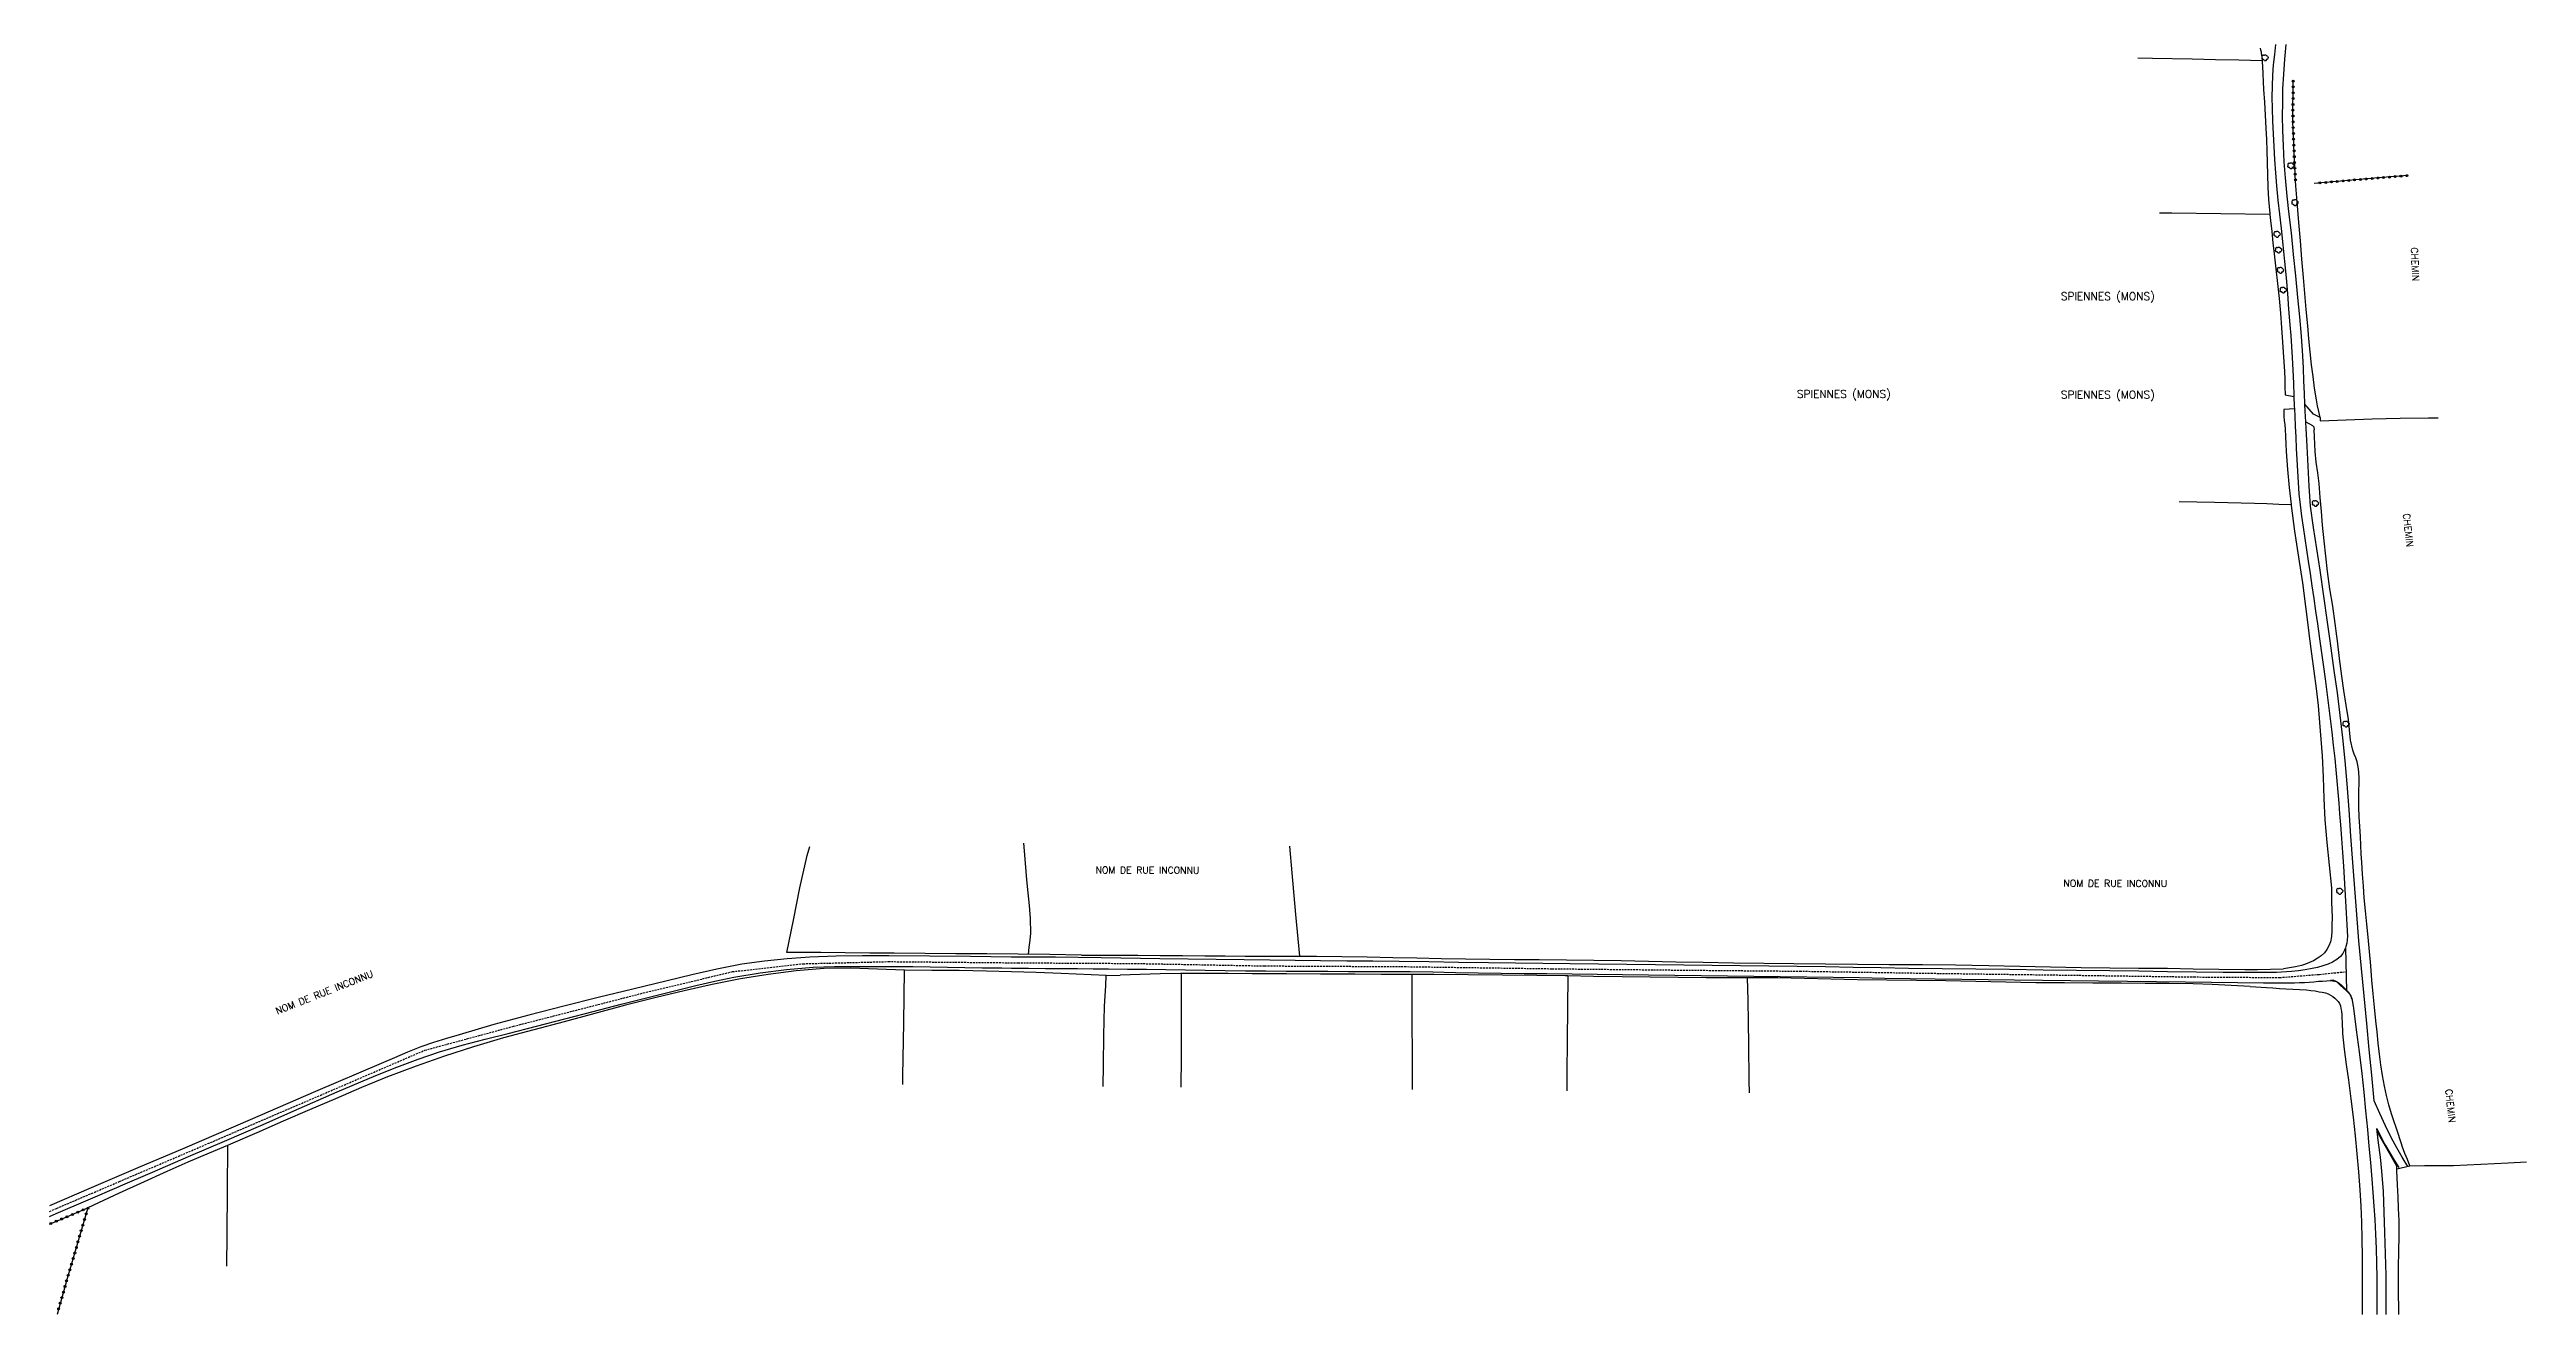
# Model space of a CAD drawing. Header units: millimetres. Extents: x 124000 to 124980, y 124000 to 125000.
# Drawn here: x 124000 to 124639, y 124000 to 124326 of the extents above; entities that cross this region are included whole.
import ezdxf
from ezdxf.enums import TextEntityAlignment as Align

# ---------------------------------------------------------------- set-up
doc = ezdxf.new("R2010")
doc.units = ezdxf.units.MM
doc.linetypes.add('DASHED', pattern=[0.75, 0.5, -0.25])
doc.layers.get('0').update_dxf_attribs({"linetype": 'CONTINUOUS'})
for name, color, linetype in [('W0001', 6, 'DASHED'), ('W0008', 7, 'CONTINUOUS'), ('W0071', 7, 'CONTINUOUS'), ('W0211', 2, 'CONTINUOUS'), ('W0300', 7, 'CONTINUOUS'), ('W0322', 7, 'CONTINUOUS'), ('W0323', 7, 'CONTINUOUS'), ('W0330', 7, 'CONTINUOUS'), ('W0980', 7, 'CONTINUOUS'), ('W0989', 7, 'CONTINUOUS')]:
    doc.layers.add(name, color=color, linetype=linetype)
doc.styles.get("Standard").update_dxf_attribs({"font": 'romans.shx', "width": 0.85})

# ---------------------------------------------------------------- blocks, each defined once
blk = doc.blocks.new('T300')
for p, q in [((-0.8, 0.51), (-0.86, 0.34)), ((-0.86, 0.34), (-0.86, 0.17)), ((-0.86, 0.17), (-0.74, 0.06)), ((-0.69, 0.63), (-0.8, 0.51)), ((-0.8, -0.06), (-0.74, 0.06)), ((-0.74, 0.06), (-0.69, 0.11)), ((-0.57, 0.69), (-0.69, 0.63)), ((-0.46, 0.69), (-0.57, 0.69)), ((-0.29, 0.63), (-0.46, 0.69)), ((-0.29, 0.63), (-0.17, 0.74)), ((-0.23, 0.57), (-0.29, 0.63)), ((-0.17, 0.74), (-0.06, 0.8)), ((-0.06, 0.8), (0.06, 0.8)), ((0.06, 0.8), (0.23, 0.74)), ((0.23, 0.74), (0.34, 0.63)), ((0.34, 0.63), (0.4, 0.51)), ((0.46, 0.46), (0.34, 0.46)), ((0.4, 0.51), (0.4, 0.46)), ((0.57, 0.4), (0.46, 0.46)), ((0.57, 0.4), (0.69, 0.29)), ((0.69, 0.29), (0.74, 0.17)), ((0.74, 0.06), (0.69, -0.17)), ((0.74, 0.17), (0.74, 0.06)), ((-0.8, -0.17), (-0.8, -0.06)), ((-0.8, -0.23), (-0.8, -0.17)), ((-0.74, -0.34), (-0.8, -0.23)), ((-0.69, -0.4), (-0.74, -0.34)), ((-0.51, -0.46), (-0.69, -0.4)), ((-0.4, -0.46), (-0.51, -0.46)), ((-0.4, -0.46), (-0.34, -0.46)), ((-0.34, -0.46), (-0.34, -0.4)), ((-0.34, -0.51), (-0.34, -0.46)), ((-0.29, -0.63), (-0.34, -0.51)), ((-0.17, -0.74), (-0.29, -0.63)), ((-0.06, -0.8), (-0.17, -0.74)), ((0.06, -0.8), (-0.06, -0.8)), ((0.17, -0.74), (0.06, -0.8)), ((0.23, -0.69), (0.17, -0.74)), ((0.29, -0.46), (0.23, -0.46)), ((0.29, -0.63), (0.23, -0.69)), ((0.46, -0.4), (0.29, -0.46)), ((0.34, -0.51), (0.29, -0.63)), ((0.34, -0.51), (0.34, -0.46)), ((0.57, -0.34), (0.46, -0.4)), ((0.63, -0.29), (0.57, -0.34)), ((0.69, -0.17), (0.63, -0.29))]:
    blk.add_line(p, q)
blk = doc.blocks.new('t322o')
at = {"color": 0, "linetype": 'Continuous'}
for radius in [0.25, 0.15]:
    blk.add_circle((0, 0), radius, dxfattribs=at)
blk = doc.blocks.new('t323o')
at = {"color": 0, "linetype": 'Continuous'}
for radius in [0.25, 0.15]:
    blk.add_circle((0, 0), radius, dxfattribs=at)

msp = doc.modelspace()

# ---------------------------------------------------------------- linework, layer by layer
at = {"layer": 'W0001'}
for points in [[(124018, 124034.29), (124040.87, 124044.07), (124096.86, 124068.18), (124119.74, 124074.36), (124153.22, 124082.95), (124176.25, 124088.45), (124194.48, 124090.49), (124216.5, 124091.04), (124249.9, 124090.73), (124280.01, 124090.56), (124313.59, 124089.93), (124349.7, 124089.75), (124387.71, 124089.2), (124418.5, 124088.87), (124451.67, 124088.57), (124485.52, 124088.03), (124520.06, 124087.56), (124553.35, 124087.08), (124575.51, 124086.93), (124585.8, 124087.75), (124592.81, 124088.46)], [(124000, 124026.57), (124001.82, 124027.37), (124018, 124034.29)]]:
    msp.add_lwpolyline(points, dxfattribs=at)
at = {"layer": 'W0008'}
for points in [[(124592.49, 124094.6), (124592.25, 124094), (124591.77, 124093.11), (124591.18, 124092.32), (124590.25, 124091.54), (124589.14, 124090.92), (124587.99, 124090.4), (124586.66, 124089.92), (124585.28, 124089.56), (124583.88, 124089.25), (124582.13, 124088.91), (124580.37, 124088.66), (124578.6, 124088.47), (124577.31, 124088.38), (124576.01, 124088.32), (124574.72, 124088.26)], [(124592.49, 124094.6), (124592.73, 124083.47), (124591.14, 124084.95), (124590.24, 124085.78), (124589.36, 124086.22), (124588.67, 124086.2)], [(124248.2, 124092.21), (124237.65, 124092.34), (124227.11, 124092.48), (124216.56, 124092.5), (124209.77, 124092.49), (124202.98, 124092.43), (124196.2, 124092.17), (124190.33, 124091.75), (124184.47, 124091.18), (124178.64, 124090.39), (124172.19, 124089.13), (124165.79, 124087.6), (124159.4, 124086.04), (124150.49, 124083.94), (124141.6, 124081.79), (124132.73, 124079.56), (124123.7, 124077.21), (124114.68, 124074.78), (124105.72, 124072.18), (124102.4, 124071.19), (124099.09, 124070.18), (124095.82, 124069.07), (124092.39, 124067.71), (124088.99, 124066.23), (124085.6, 124064.75), (124068.67, 124057.51), (124051.76, 124050.2), (124034.85, 124042.92), (124022.8, 124037.8), (124018, 124035.76)], [(124018, 124033.04), (124018.28, 124033.16), (124026.56, 124036.71), (124035.88, 124040.72), (124045.19, 124044.74), (124054.51, 124048.76), (124064.38, 124053.11), (124074.24, 124057.46), (124084.19, 124061.61), (124089.63, 124063.78), (124095.09, 124065.88), (124100.61, 124067.8), (124106.48, 124069.5), (124112.42, 124071), (124118.36, 124072.49), (124125.67, 124074.41), (124132.98, 124076.31), (124140.3, 124078.2), (124147.51, 124080.05), (124154.73, 124081.89), (124161.96, 124083.66), (124166.82, 124084.84), (124171.69, 124086), (124176.58, 124087.01), (124183.36, 124088.14), (124190.18, 124089), (124197.03, 124089.58), (124202.61, 124089.78), (124208.21, 124089.8), (124213.81, 124089.78), (124222.75, 124089.74), (124231.7, 124089.61), (124240.64, 124089.47), (124243.19, 124089.43), (124245.73, 124089.4), (124248.28, 124089.36)], [(124574.72, 124088.26), (124567.81, 124088.25), (124560.9, 124088.25), (124553.99, 124088.28), (124546.57, 124088.39), (124539.14, 124088.54), (124531.72, 124088.67), (124523.09, 124088.78), (124514.46, 124088.87), (124505.83, 124088.96), (124497.12, 124089.07), (124488.42, 124089.18), (124479.71, 124089.3), (124472.58, 124089.42), (124465.45, 124089.54), (124458.32, 124089.65), (124451.01, 124089.75), (124443.71, 124089.83), (124436.4, 124089.92), (124429.07, 124090.01), (124421.73, 124090.09), (124414.4, 124090.18), (124407.08, 124090.28), (124399.75, 124090.38), (124392.43, 124090.47), (124385.39, 124090.54), (124378.34, 124090.61), (124371.3, 124090.69), (124363.62, 124090.82), (124355.95, 124090.96), (124348.27, 124091.08), (124341.52, 124091.14), (124334.77, 124091.18), (124328.02, 124091.23), (124321.44, 124091.31), (124314.87, 124091.41), (124308.29, 124091.5), (124301.04, 124091.58), (124293.8, 124091.66), (124286.55, 124091.75), (124281.5, 124091.84), (124276.46, 124091.94), (124271.41, 124092.03), (124265.49, 124092.12), (124259.58, 124092.19), (124253.66, 124092.22), (124251.84, 124092.22), (124250.02, 124092.21), (124248.2, 124092.21)], [(124248.28, 124089.36), (124252.64, 124089.33), (124256.99, 124089.29), (124261.35, 124089.26), (124265.32, 124089.23), (124269.28, 124089.21), (124273.25, 124089.18), (124278.19, 124089.13), (124283.12, 124089.07), (124288.06, 124089.01), (124293.16, 124088.93), (124298.26, 124088.85), (124303.36, 124088.77), (124308.61, 124088.7), (124313.86, 124088.65), (124319.11, 124088.6), (124324.49, 124088.57), (124329.87, 124088.54), (124335.25, 124088.52), (124340.55, 124088.51), (124345.85, 124088.5), (124351.15, 124088.47), (124357, 124088.37), (124362.85, 124088.24), (124368.7, 124088.13), (124374.61, 124088.06), (124380.52, 124088), (124386.43, 124087.94), (124392.92, 124087.86), (124399.41, 124087.77), (124405.9, 124087.69), (124412.66, 124087.61), (124419.43, 124087.54), (124426.19, 124087.46), (124433.01, 124087.39), (124439.82, 124087.31), (124446.64, 124087.23), (124453.47, 124087.13), (124460.29, 124087.01), (124467.12, 124086.9), (124473.63, 124086.8), (124480.14, 124086.7), (124486.65, 124086.6), (124493.45, 124086.51), (124500.26, 124086.43), (124507.06, 124086.35), (124514.29, 124086.25), (124521.52, 124086.15), (124528.75, 124086.06), (124536.22, 124085.98), (124543.7, 124085.92), (124551.17, 124085.84), (124557.89, 124085.75), (124564.62, 124085.65), (124571.34, 124085.58), (124573.58, 124085.56), (124575.82, 124085.54), (124578.06, 124085.56), (124579.35, 124085.59), (124580.64, 124085.62), (124581.93, 124085.68), (124583.12, 124085.76), (124584.31, 124085.85), (124585.5, 124085.95), (124586.56, 124086.03), (124587.61, 124086.12), (124588.67, 124086.2)], [(124018, 124035.76), (124010.74, 124032.68), (124000, 124028.05)], [(124000, 124025.27), (124001.74, 124026.03), (124010.01, 124029.61), (124018, 124033.04)]]:
    msp.add_lwpolyline(points, dxfattribs=at)
at = {"layer": 'W0071'}
for points in [[(124574.42, 124327.7), (124574.14, 124325.07), (124573.86, 124322.43), (124573.66, 124319.79), (124573.55, 124316.92), (124573.52, 124314.04), (124573.54, 124311.16), (124573.64, 124307.89), (124573.8, 124304.63), (124573.99, 124301.36), (124574.18, 124297.96), (124574.4, 124294.56), (124574.66, 124291.16), (124575.03, 124287.51), (124575.45, 124283.87), (124575.86, 124280.22), (124576.31, 124275.97), (124576.75, 124271.71), (124577.16, 124267.45), (124577.5, 124263.42), (124577.82, 124259.39), (124578.13, 124255.36), (124578.36, 124252.55), (124578.59, 124249.73), (124578.78, 124246.92), (124578.93, 124243.61), (124579.04, 124240.3), (124579.16, 124236.99), (124579.17, 124236.84), (124579.28, 124234.39), (124579.31, 124233.67), (124579.4, 124231.79), (124579.52, 124229.19), (124579.65, 124226.31), (124579.78, 124223.43), (124579.93, 124220.55), (124580.09, 124217.61), (124580.26, 124214.67), (124580.49, 124211.73), (124580.79, 124208.85), (124581.15, 124205.98), (124581.54, 124203.11), (124581.97, 124200.19), (124582.43, 124197.28), (124582.88, 124194.37), (124583.36, 124191.17), (124583.84, 124187.96), (124584.32, 124184.76), (124584.8, 124181.49), (124585.27, 124178.23), (124585.73, 124175)], [(124588.34, 124175), (124587.84, 124178.58), (124586.9, 124185.29), (124585.94, 124192), (124585.08, 124197.51), (124584.21, 124203.01), (124583.51, 124208.53), (124583.1, 124213.69), (124582.83, 124218.86), (124582.58, 124224.03), (124582.34, 124228.56), (124582.26, 124230.3), (124582.12, 124233.08), (124582.04, 124234.85), (124581.91, 124237.61), (124581.78, 124240.86), (124581.67, 124244.11), (124581.51, 124247.36), (124581.15, 124252.37), (124580.69, 124257.38), (124580.21, 124262.39), (124579.67, 124267.95), (124579.11, 124273.51), (124578.53, 124279.06), (124577.99, 124283.8), (124577.44, 124288.55), (124576.99, 124293.3), (124576.7, 124297.39), (124576.48, 124301.49), (124576.34, 124305.59), (124576.28, 124309.13), (124576.29, 124312.68), (124576.37, 124316.22), (124576.55, 124320.04), (124576.83, 124323.87), (124577.18, 124327.68)], [(124585.97, 124231.42), (124584.24, 124232.32), (124582.04, 124234.85)], [(124582.26, 124230.3), (124583.97, 124229.4), (124584.33, 124228.99), (124584.4, 124228.27)], [(124585.73, 124175), (124585.74, 124174.96), (124586.25, 124171.31), (124586.75, 124167.67), (124587.24, 124164.02), (124587.68, 124160.57), (124588.11, 124157.11), (124588.53, 124153.66), (124588.94, 124150.26), (124589.34, 124146.85), (124589.71, 124143.44), (124590, 124140.55), (124590.27, 124137.65), (124590.53, 124134.76), (124590.76, 124131.96), (124590.98, 124129.16), (124591.19, 124126.36), (124591.45, 124122.78), (124591.71, 124119.21), (124591.95, 124115.63), (124592.14, 124112.63), (124592.33, 124109.63), (124592.51, 124106.63), (124592.69, 124103.59), (124592.86, 124100.55), (124593.03, 124097.51)], [(124599.89, 124055.14), (124599.27, 124061.77), (124598.65, 124068.4), (124598.02, 124075.03), (124597.33, 124082.17), (124596.64, 124089.3), (124595.98, 124096.44), (124595.41, 124103.16), (124594.88, 124109.88), (124594.37, 124116.61), (124593.9, 124123.39), (124593.44, 124130.17), (124592.92, 124136.94), (124592.39, 124142.85), (124591.8, 124148.75), (124591.14, 124154.64), (124590.4, 124160.39), (124589.59, 124166.13), (124588.77, 124171.87), (124588.34, 124175)], [(124593.03, 124097.51), (124592.92, 124096.64), (124592.81, 124095.78), (124592.62, 124094.94), (124592.49, 124094.6)], [(124588.67, 124086.2), (124589.17, 124086.11), (124589.67, 124086.02), (124590.14, 124085.88), (124590.87, 124085.45), (124591.54, 124084.87), (124592.17, 124084.25), (124592.62, 124083.84), (124593.05, 124083.42), (124593.42, 124082.95), (124593.64, 124082.57), (124593.84, 124082.18), (124594, 124081.77), (124594.11, 124081.39), (124594.2, 124081), (124594.28, 124080.61), (124594.38, 124080.09), (124594.46, 124079.57), (124594.55, 124079.05)], [(124592.73, 124083.47), (124593.63, 124082.63), (124594.13, 124081.51), (124594.47, 124079.52), (124594.55, 124079.05)], [(124594.55, 124079.05), (124595.29, 124073.42), (124596.03, 124067.79), (124596.71, 124062.16), (124597.23, 124057.34), (124597.7, 124052.52), (124598.16, 124047.69), (124598.56, 124043.43), (124598.94, 124039.18), (124599.3, 124034.92), (124599.58, 124031.44), (124599.85, 124027.97), (124600.08, 124024.49), (124600.26, 124020.74), (124600.39, 124016.98), (124600.49, 124013.23), (124600.56, 124009.57), (124600.6, 124005.92), (124600.61, 124002.26), (124600.6, 124000)], [(124608.55, 124038.16), (124607.14, 124040.58), (124605.73, 124043), (124604.38, 124045.45), (124602.82, 124048.65), (124601.35, 124051.89), (124599.89, 124055.14)], [(124603, 124000), (124603.02, 124004.63), (124602.96, 124010.14), (124602.83, 124015.65), (124602.66, 124021.16), (124602.49, 124026.43), (124602.28, 124031.7), (124601.91, 124036.96), (124601.52, 124040.62), (124601.05, 124044.28), (124600.67, 124047.22), (124600.58, 124047.94)], [(124600.58, 124047.94), (124601.32, 124046.47), (124602.07, 124045), (124602.84, 124043.55), (124603.94, 124041.66), (124605.1, 124039.8), (124605.69, 124038.84), (124606.25, 124037.94)]]:
    msp.add_lwpolyline(points, dxfattribs=at)
at = {"layer": 'W0211'}
for points in [[(124570.46, 124326.74), (124570.6, 124326.25), (124570.7, 124325.81), (124570.78, 124325.36), (124570.85, 124324.91), (124570.96, 124323.96), (124570.98, 124323.57), (124571.02, 124323.01), (124571.07, 124322.06), (124571.19, 124320.06), (124571.28, 124318.07), (124571.38, 124316.07), (124571.58, 124312.75), (124571.79, 124309.42), (124571.97, 124306.1), (124572.09, 124303.15), (124572.19, 124300.19), (124572.29, 124297.24), (124572.37, 124294.05), (124572.45, 124290.86), (124572.62, 124287.67), (124572.78, 124285.86), (124572.98, 124284.06), (124573.01, 124283.76), (124573.17, 124282.25), (124573.47, 124279.38), (124573.76, 124276.51), (124574.07, 124273.64), (124574.51, 124269.8), (124574.95, 124265.96), (124575.36, 124262.12), (124575.69, 124258.36), (124575.99, 124254.59), (124576.26, 124250.82), (124576.44, 124248.32), (124576.61, 124245.81), (124576.75, 124243.31), (124576.82, 124241.3), (124576.86, 124239.3), (124576.91, 124237.29)], [(124585.97, 124231.42), (124585.64, 124232.95), (124585.31, 124234.47), (124585, 124236), (124584.51, 124238.98), (124584.12, 124241.97), (124583.76, 124244.97), (124583.39, 124248.34), (124583.06, 124251.72), (124582.74, 124255.1), (124582.37, 124259.25), (124582.02, 124263.39), (124581.67, 124267.54), (124581.26, 124272.26), (124580.86, 124276.99), (124580.46, 124281.71), (124580.2, 124284.88), (124579.93, 124288.06), (124579.67, 124291.23)], [(124576.91, 124237.29), (124579.17, 124236.84)], [(124579.31, 124233.67), (124576.59, 124233.53)], [(124576.59, 124233.53), (124576.6, 124232.92), (124576.6, 124232.32), (124576.62, 124231.71), (124576.71, 124230.61), (124576.83, 124229.5), (124576.94, 124228.4), (124577.05, 124226.48), (124577.11, 124224.57), (124577.19, 124222.65), (124577.52, 124218.01), (124577.96, 124213.38), (124578.44, 124208.97), (124578.46, 124208.75), (124579.35, 124202.07), (124580.39, 124195.41), (124581.38, 124188.75), (124582.18, 124182.64), (124582.94, 124176.52), (124583.13, 124175)], [(124590.28, 124175), (124589.87, 124178.3), (124589.21, 124182.75), (124588.5, 124187.2), (124587.87, 124191.65), (124587.4, 124195.64), (124586.99, 124199.63), (124586.6, 124203.63), (124586.29, 124207.21), (124586, 124210.79), (124585.67, 124214.36), (124585.33, 124217.14), (124584.96, 124219.91), (124584.67, 124222.69), (124584.56, 124224.55), (124584.48, 124226.41), (124584.4, 124228.27)], [(124583.13, 124175), (124583.71, 124170.41), (124584.31, 124165.97), (124584.91, 124161.54), (124585.43, 124157.09), (124585.83, 124152.77), (124586.16, 124148.43), (124586.45, 124144.1), (124586.71, 124138.61), (124586.9, 124133.12), (124587.18, 124127.64), (124587.68, 124121.79), (124588.28, 124115.95), (124588.89, 124110.11)], [(124609.12, 124038.37), (124608.49, 124039.95), (124607.85, 124041.54), (124607.25, 124043.13), (124606.87, 124044.24), (124606.51, 124045.35), (124606.14, 124046.47), (124605.54, 124048.22), (124604.94, 124049.97), (124604.38, 124051.73), (124603.7, 124054.11), (124603.07, 124056.5), (124602.53, 124058.91), (124602.03, 124061.65), (124601.62, 124064.41), (124601.26, 124067.17), (124600.92, 124070.03), (124600.63, 124072.89), (124600.34, 124075.76), (124599.99, 124079.26), (124599.66, 124082.76), (124599.33, 124086.26), (124599, 124089.96), (124598.68, 124093.66), (124598.35, 124097.36), (124598.02, 124100.74), (124597.67, 124104.12), (124597.36, 124107.5), (124597.11, 124110.54), (124596.88, 124113.59), (124596.69, 124116.64), (124596.58, 124118.88), (124596.49, 124121.12), (124596.39, 124123.36), (124596.23, 124125.86), (124596.07, 124128.36), (124595.96, 124130.86), (124595.95, 124132.33), (124595.95, 124133.8), (124595.96, 124135.27), (124596, 124136.81), (124596.04, 124138.34), (124595.97, 124139.87), (124595.85, 124140.79), (124595.69, 124141.7), (124595.48, 124142.6), (124595.14, 124143.59), (124594.74, 124144.57), (124594.38, 124145.56), (124593.83, 124148.17), (124593.55, 124150.85), (124593.26, 124153.52), (124592.69, 124157.24), (124592.1, 124160.95), (124591.54, 124164.67), (124590.96, 124169.21), (124590.44, 124173.76), (124590.28, 124175)], [(124588.89, 124110.11), (124588.9, 124108.86), (124588.92, 124107.6), (124588.93, 124106.35), (124588.98, 124104.38), (124589.04, 124102.41), (124589.01, 124100.44), (124588.98, 124098.98), (124588.9, 124097.53), (124588.61, 124096.14), (124588.21, 124095.12), (124587.7, 124094.14), (124587.06, 124093.27), (124586.21, 124092.49), (124585.23, 124091.84), (124584.2, 124091.27), (124583.22, 124090.79), (124582.2, 124090.39), (124581.16, 124090.04), (124579.62, 124089.67), (124578.05, 124089.41), (124576.48, 124089.16)], [(124567.93, 124084.63), (124569.32, 124084.53), (124570.72, 124084.43), (124572.11, 124084.33), (124573.77, 124084.23), (124575.43, 124084.13), (124577.09, 124084.04), (124578.88, 124083.96), (124580.66, 124083.87), (124582.44, 124083.73), (124583.54, 124083.61), (124584.65, 124083.46), (124585.74, 124083.27), (124586.52, 124083.13), (124587.3, 124082.96), (124588.04, 124082.71), (124588.65, 124082.41), (124589.24, 124082.05), (124589.78, 124081.63), (124590.22, 124081.21), (124590.62, 124080.75), (124590.95, 124080.25), (124591.19, 124079.61), (124591.33, 124078.92), (124591.43, 124078.22), (124591.53, 124077.32), (124591.56, 124076.4), (124591.6, 124075.49), (124591.65, 124074.49), (124591.7, 124073.49), (124591.76, 124072.49), (124592.15, 124068.47), (124592.7, 124064.47), (124593.24, 124060.46), (124593.84, 124055.67), (124594.44, 124050.87), (124594.99, 124046.07), (124595.46, 124041.45), (124595.89, 124036.82), (124596.23, 124032.19), (124596.45, 124027.98), (124596.6, 124023.77), (124596.71, 124019.55), (124596.79, 124014.91), (124596.81, 124010.27), (124596.82, 124005.63), (124596.82, 124001.18), (124596.82, 124000)], [(124605.72, 124038.24), (124600.67, 124047.22)], [(124606.29, 124000), (124606.25, 124001.75), (124606.21, 124005.26), (124606.18, 124008.76), (124606.18, 124012.27), (124606.23, 124016.26), (124606.31, 124020.25), (124606.31, 124024.24), (124606.21, 124027.31), (124606.07, 124030.37), (124605.92, 124033.44), (124605.84, 124035.24), (124605.77, 124037.04), (124605.75, 124037.59), (124605.72, 124038.24), (124605.69, 124038.84)]]:
    msp.add_lwpolyline(points, dxfattribs=at)
at = {"layer": 'W0322'}
msp.add_lwpolyline([(124579.67, 124291.23), (124579.54, 124293.86), (124579.4, 124296.5), (124579.28, 124299.13), (124579.15, 124302.15), (124579.03, 124305.18), (124578.95, 124308.2), (124578.94, 124311.62), (124578.97, 124315.03), (124579.01, 124318.45)], dxfattribs=at)
at = {"layer": 'W0323'}
for points in [[(124608.6, 124293.84), (124601.95, 124293.31), (124584.4, 124291.82)], [(124000, 124023.3), (124009.9, 124027.51), (124004.57, 124009.26), (124001.94, 124000)]]:
    msp.add_lwpolyline(points, dxfattribs=at)
at = {"layer": 'W0330'}
for points in [[(124538.9, 124324.22), (124542.66, 124324.15), (124552.91, 124323.96), (124558.93, 124323.83), (124564.96, 124323.7), (124570.98, 124323.57)], [(124573.01, 124283.76), (124560.35, 124283.94), (124547.69, 124284.12), (124544.53, 124284.17)], [(124585.97, 124231.42), (124585.98, 124230.59)], [(124585.98, 124230.59), (124590.44, 124230.75), (124594.89, 124230.91), (124599.35, 124231.05), (124606.65, 124231.21), (124613.96, 124231.33), (124616.43, 124231.37)], [(124549.56, 124209.72), (124558.68, 124209.57), (124569.03, 124209.31), (124572.17, 124209.2), (124575.3, 124209.09), (124578.44, 124208.97)], [(124266.3, 124092.73), (124258.15, 124092.83), (124249.99, 124092.93), (124241.84, 124093.02), (124233.88, 124093.08), (124225.93, 124093.13), (124217.97, 124093.19), (124211.66, 124093.24), (124205.36, 124093.3), (124199.05, 124093.35), (124196.13, 124093.37), (124193.2, 124093.39), (124190.28, 124093.41), (124191.96, 124101.76), (124193.63, 124110.11), (124195.54, 124118.4), (124196.18, 124120.7)], [(124251.35, 124121.64), (124251.5, 124119.63), (124252.11, 124112.16), (124252.45, 124108.82), (124252.8, 124105.48), (124253.04, 124102.13), (124253.09, 124100.88), (124253.13, 124099.64), (124253.12, 124098.39), (124252.99, 124096.56), (124252.76, 124094.73), (124252.53, 124092.9)], [(124322.65, 124092.47), (124321.66, 124103.22), (124320.68, 124113.97), (124320.05, 124120.84)], [(124220.62, 124088.85), (124213.7, 124089.08), (124206.78, 124089.31), (124199.88, 124089.22), (124192.67, 124088.64), (124185.47, 124087.72), (124178.31, 124086.57), (124171.01, 124085.16), (124163.75, 124083.51), (124156.52, 124081.77), (124148.6, 124079.77), (124140.7, 124077.66), (124132.81, 124075.52), (124124.97, 124073.45), (124117.14, 124071.35), (124109.37, 124069.07), (124101.94, 124066.64), (124094.57, 124064.04), (124087.25, 124061.29), (124080.48, 124058.55), (124073.76, 124055.67), (124067.05, 124052.77), (124060.25, 124049.83), (124053.46, 124046.88), (124046.66, 124043.93), (124045.9, 124043.61), (124041.19, 124041.6), (124035.71, 124039.28), (124030.26, 124036.92), (124023.45, 124033.83), (124018, 124031.29)], [(124220.2, 124059.31), (124220.22, 124061.56), (124220.42, 124075.2), (124220.62, 124088.85)], [(124272.71, 124087.42), (124268.82, 124087.62), (124264.94, 124087.83), (124261.05, 124088.01), (124254.64, 124088.25), (124248.22, 124088.44), (124241.8, 124088.59), (124234.74, 124088.71), (124227.68, 124088.78), (124220.62, 124088.85)], [(124266.3, 124092.73), (124271.15, 124092.72), (124275.99, 124092.72), (124280.84, 124092.7), (124286.62, 124092.65), (124292.4, 124092.59), (124298.18, 124092.54), (124303.37, 124092.51), (124308.56, 124092.48), (124313.75, 124092.46), (124318.15, 124092.46), (124322.56, 124092.47), (124322.65, 124092.47), (124326.96, 124092.46), (124333.52, 124092.37), (124340.07, 124092.24), (124346.63, 124092.1), (124352.88, 124091.97), (124359.12, 124091.85), (124365.37, 124091.74), (124371.71, 124091.67), (124378.06, 124091.62), (124384.4, 124091.56), (124391.47, 124091.48), (124398.53, 124091.39), (124405.6, 124091.29), (124412.66, 124091.16), (124419.72, 124091.02), (124426.78, 124090.88), (124434.57, 124090.75), (124442.36, 124090.62), (124450.15, 124090.52), (124458.34, 124090.44), (124466.53, 124090.38), (124474.72, 124090.32), (124483.31, 124090.25), (124491.89, 124090.18), (124500.48, 124090.06), (124508.42, 124089.88), (124516.35, 124089.66), (124524.29, 124089.49), (124531.71, 124089.41), (124539.12, 124089.37), (124546.54, 124089.31), (124553.19, 124089.19), (124559.85, 124089.05), (124566.5, 124089), (124569.83, 124089.04), (124573.15, 124089.1), (124576.48, 124089.16)], [(124567.93, 124084.63), (124563.02, 124084.86), (124558.12, 124085.09), (124553.21, 124085.27), (124547.01, 124085.39), (124540.82, 124085.43), (124534.62, 124085.47), (124527.29, 124085.51), (124519.95, 124085.54), (124512.62, 124085.6), (124504.87, 124085.74), (124497.12, 124085.92), (124489.37, 124086.07), (124481.76, 124086.15), (124474.15, 124086.21), (124466.54, 124086.31), (124459.7, 124086.48), (124452.87, 124086.68), (124446.03, 124086.83), (124439.87, 124086.86), (124438.18, 124086.86), (124433.7, 124086.85), (124427.54, 124086.85), (124420.3, 124086.91), (124413.05, 124087.01), (124405.81, 124087.11), (124398.47, 124087.23), (124391.79, 124087.36), (124391.14, 124087.37), (124383.8, 124087.48), (124374.94, 124087.57), (124366.08, 124087.62), (124357.22, 124087.67), (124351.66, 124087.7), (124350.43, 124087.71), (124343.64, 124087.75), (124336.85, 124087.79), (124328.02, 124087.82), (124319.19, 124087.85), (124310.36, 124087.88), (124304.18, 124087.94), (124298, 124088.01), (124292.03, 124088), (124291.82, 124088), (124286.65, 124087.89), (124281.48, 124087.72), (124276.31, 124087.55)], [(124292.03, 124088), (124292.05, 124080.77), (124292.07, 124073.55), (124292.05, 124066.32), (124291.94, 124058.62)], [(124271.94, 124058.81), (124271.98, 124064.42), (124272.05, 124071.99), (124272.27, 124079.55), (124272.4, 124082.17), (124272.56, 124084.8), (124272.71, 124087.42), (124276.31, 124087.55)], [(124351.72, 124058.05), (124351.71, 124065.79), (124351.68, 124076.75), (124351.66, 124087.7)], [(124391.79, 124087.36), (124391.69, 124079), (124391.6, 124070.64), (124391.55, 124062.28), (124391.58, 124057.67)], [(124438.67, 124057.21), (124438.65, 124060.37), (124438.54, 124069.67), (124438.44, 124075.4), (124438.31, 124081.13), (124438.18, 124086.86)], [(124045.9, 124043.61), (124045.82, 124032.11), (124045.74, 124020.6), (124045.68, 124012.45)], [(124605.75, 124037.59), (124609.12, 124038.37)], [(124609.12, 124038.37), (124612.88, 124038.39), (124616.65, 124038.41), (124620.41, 124038.47), (124627.43, 124038.74), (124634.44, 124039.14), (124639.2, 124039.4)], [(124018, 124031.29), (124016.68, 124030.67), (124009.9, 124027.51)]]:
    msp.add_lwpolyline(points, dxfattribs=at)

# ---------------------------------------------------------------- block references
at = {"layer": 'W0300'}
for p in [(124571.77, 124324.21), (124578.46, 124296.36), (124579.5, 124286.83), (124574.87, 124278.68), (124575.27, 124274.61), (124575.76, 124269.38), (124576.46, 124264.29), (124584.8, 124209.24), (124592.67, 124152.31), (124591.05, 124109.19)]:
    msp.add_blockref('T300', p, dxfattribs=at)
at = {"layer": 'W0322'}
for p, rotation in [((124579.01, 124318.21), 89.32990447788238), ((124578.95, 124312.21), 89.49594456270204), ((124578.96, 124313.71), 89.49594456270204), ((124578.97, 124315.21), 89.32990447788238), ((124578.99, 124316.71), 89.32990447788238), ((124578.94, 124310.71), 90.1675310415142), ((124578.95, 124309.21), 90.1675310415142), ((124578.96, 124307.71), 91.51741412504319), ((124579, 124306.21), 91.51741412504319), ((124579.05, 124304.72), 92.26795453581879), ((124579.11, 124303.22), 92.26795453581879), ((124579.17, 124301.72), 92.46485291808796), ((124579.23, 124300.22), 92.46485291808796), ((124579.3, 124298.72), 92.61244419255348), ((124579.37, 124297.22), 92.61244419255348), ((124579.44, 124295.72), 93.03556912504364), ((124579.52, 124294.23), 93.03556912504364), ((124579.6, 124292.73), 92.82980759298333)]:
    msp.add_blockref('t322o', p, dxfattribs=dict(at, rotation=rotation))
at = {"layer": 'W0323'}
for p, rotation in [((124590.38, 124292.33), 184.8527905990886), ((124591.87, 124292.45), 184.8527905990886), ((124593.37, 124292.58), 184.8527905990886), ((124594.86, 124292.71), 184.8527905990886), ((124596.36, 124292.84), 184.8527905990886), ((124597.85, 124292.96), 184.8527905990886), ((124599.35, 124293.09), 184.8527905990886), ((124600.84, 124293.22), 184.8527905990886), ((124602.34, 124293.34), 184.5680519934432), ((124603.83, 124293.46), 184.5680519934432), ((124605.33, 124293.58), 184.5680519934432), ((124606.82, 124293.7), 184.5680519934432), ((124608.32, 124293.82), 184.5680519934432), ((124585.89, 124291.95), 184.8527905990886), ((124587.39, 124292.07), 184.8527905990886), ((124588.88, 124292.2), 184.8527905990886), ((124001.75, 124024.04), 23.04273981560046), ((124003.13, 124024.63), 23.04273981560046), ((124004.51, 124025.22), 23.04273981560046), ((124005.89, 124025.8), 23.04273981560046), ((124007.27, 124026.39), 23.04273981560046), ((124008.65, 124026.98), 23.04273981560046), ((124009.02, 124024.5), 253.71930280871), ((124009.44, 124025.94), 253.71930280871), ((124009.86, 124027.38), 253.71930280871), ((124000.37, 124023.45), 23.04273981560046), ((124007.34, 124018.74), 253.71930280871), ((124007.76, 124020.18), 253.71930280871), ((124008.18, 124021.62), 253.71930280871), ((124008.6, 124023.06), 253.71930280871), ((124005.24, 124011.54), 253.71930280871), ((124005.66, 124012.98), 253.71930280871), ((124006.08, 124014.42), 253.71930280871), ((124006.5, 124015.86), 253.71930280871), ((124006.92, 124017.3), 253.71930280871), ((124003.58, 124005.77), 254.1185740532429), ((124003.99, 124007.21), 254.1185740532429), ((124004.4, 124008.66), 254.1185740532429), ((124004.81, 124010.1), 253.71930280871), ((124002.35, 124001.44), 254.1185740532429), ((124002.76, 124002.89), 254.1185740532429), ((124003.17, 124004.33), 254.1185740532429)]:
    msp.add_blockref('t323o', p, dxfattribs=dict(at, rotation=rotation))

# ---------------------------------------------------------------- texts
at = {"layer": 'W0980'}
for p in [(124531.14, 124262.58), (124463.02, 124237.36), (124531.14, 124237.15)]:
    msp.add_text('SPIENNES (MONS)', height=2, dxfattribs=at).set_placement(p, align=Align.MIDDLE)
at = {"layer": 'W0989'}
for s, rotation, p in [('CHEMIN', 272.49141, (124610.27, 124275.31)), ('CHEMIN', 276.15116, (124608.22, 124206.68)), ('NOM DE RUE INCONNU', 359.80719, (124269.94, 124114.68)), ('NOM DE RUE INCONNU', 359.80719, (124519.71, 124111.26)), ('NOM DE RUE INCONNU', 21.48855, (124058.48, 124078.22)), ('CHEMIN', 276.15116, (124619.14, 124058.17))]:
    msp.add_text(s, height=1.75, rotation=rotation, dxfattribs=at).set_placement(p, align=Align.MIDDLE_LEFT)

doc.saveas('drawing.dxf')
